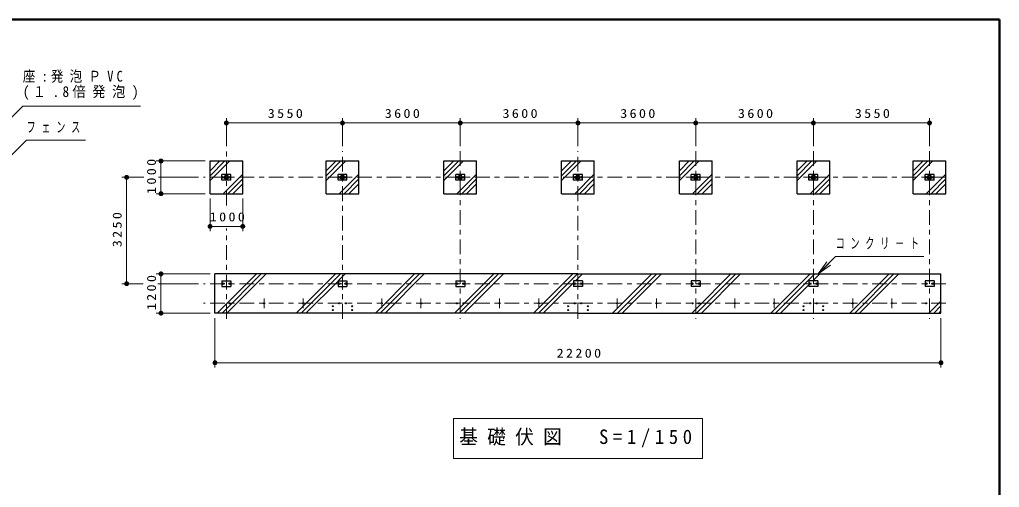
# Model space of a CAD drawing. Units: millimetres on the paper, scale 1:150. Extents: x -365 to 0, y -19 to 257.
# Drawn here: x -199.7 to 0, y 161.7 to 257 of the extents above; entities that cross this region are included whole.
import ezdxf

# ---------------------------------------------------------------- set-up
doc = ezdxf.new("R2010")
doc.units = ezdxf.units.MM
doc.linetypes.add('USER2', pattern=[6, 3, -1, 1, -1])
doc.layers.add('LY_1', color=7, linetype='Continuous', lineweight=25)
doc.layers.add('LY_2', color=7, linetype='Continuous', lineweight=13)
doc.styles.add('ＭＳ ゴシック', font='')
doc.styles.get('ＭＳ ゴシック').set_extended_font_data('MS Gothic')

# ---------------------------------------------------------------- blocks, each defined once
blk = doc.blocks.new('filled_dot')
at = {"color": 0, "linetype": 'Continuous', "lineweight": -2, "const_width": 1.25}
blk.add_lwpolyline([(-0.625, 0, 1), (0.625, 0, 1)], format="xyb", close=True, dxfattribs=at)

msp = doc.modelspace()

# ---------------------------------------------------------------- linework, layer by layer
at = {"layer": 'LY_1', "lineweight": 13}
for p, q in [((-157.577, 231.206), (-157.577, 236.944)), ((-157.577, 235.944), (-133.911, 235.944)), ((-133.911, 231.206), (-133.911, 236.944)), ((-133.911, 235.944), (-109.911, 235.944)), ((-109.911, 231.206), (-109.911, 236.944)), ((-109.911, 235.944), (-85.911, 235.944)), ((-85.911, 231.206), (-85.911, 236.944)), ((-85.911, 235.944), (-61.911, 235.944)), ((-61.911, 231.206), (-61.911, 236.944)), ((-61.911, 235.944), (-37.911, 235.944)), ((-37.911, 231.206), (-37.911, 236.944)), ((-37.911, 235.944), (-14.244, 235.944)), ((-14.244, 231.206), (-14.244, 236.944)), ((-161.911, 228.206), (-171.911, 228.206)), ((-170.911, 221.539), (-170.911, 228.206)), ((-160.911, 225.19), (-157.895, 228.206)), ((-160.911, 224.2), (-156.905, 228.206)), ((-160.911, 226.18), (-158.885, 228.206)), ((-137.244, 225.19), (-134.228, 228.206)), ((-137.244, 224.2), (-133.238, 228.206)), ((-137.244, 226.18), (-135.218, 228.206)), ((-113.244, 225.19), (-110.228, 228.206)), ((-113.244, 224.2), (-109.238, 228.206)), ((-113.244, 226.18), (-111.218, 228.206)), ((-89.244, 225.19), (-86.228, 228.206)), ((-89.244, 224.2), (-85.238, 228.206)), ((-89.244, 226.18), (-87.218, 228.206)), ((-65.244, 225.19), (-62.228, 228.206)), ((-65.244, 224.2), (-61.238, 228.206)), ((-65.244, 226.18), (-63.218, 228.206)), ((-41.244, 225.19), (-38.228, 228.206)), ((-41.244, 224.2), (-37.238, 228.206)), ((-41.244, 226.18), (-39.218, 228.206)), ((-17.577, 225.19), (-14.561, 228.206)), ((-17.577, 224.2), (-13.571, 228.206)), ((-17.577, 226.18), (-15.551, 228.206)), ((-174.404, 224.873), (-178.911, 224.873)), ((-177.911, 203.206), (-177.911, 224.873)), ((-163.253, 224.873), (-171.404, 224.873)), ((-154.244, 225.545), (-158.25, 221.539)), ((-157.244, 225.206), (-157.911, 224.539)), ((-157.244, 224.539), (-157.911, 225.206)), ((-154.244, 224.555), (-157.26, 221.539)), ((-130.577, 225.545), (-134.583, 221.539)), ((-133.577, 225.206), (-134.244, 224.539)), ((-133.577, 224.539), (-134.244, 225.206)), ((-130.577, 224.555), (-133.593, 221.539)), ((-106.577, 225.545), (-110.583, 221.539)), ((-109.577, 225.206), (-110.244, 224.539)), ((-109.577, 224.539), (-110.244, 225.206)), ((-106.577, 224.555), (-109.593, 221.539)), ((-82.577, 225.545), (-86.583, 221.539)), ((-85.577, 225.206), (-86.244, 224.539)), ((-85.577, 224.539), (-86.244, 225.206)), ((-82.577, 224.555), (-85.593, 221.539)), ((-58.577, 225.545), (-62.583, 221.539)), ((-61.577, 225.206), (-62.244, 224.539)), ((-61.577, 224.539), (-62.244, 225.206)), ((-58.577, 224.555), (-61.593, 221.539)), ((-34.577, 225.545), (-38.583, 221.539)), ((-37.577, 225.206), (-38.244, 224.539)), ((-37.577, 224.539), (-38.244, 225.206)), ((-34.577, 224.555), (-37.593, 221.539)), ((-10.91, 225.545), (-14.917, 221.539)), ((-13.911, 225.206), (-14.577, 224.539)), ((-13.911, 224.539), (-14.577, 225.206)), ((-10.91, 224.555), (-13.927, 221.539)), ((-154.244, 223.565), (-156.27, 221.539)), ((-130.577, 223.565), (-132.603, 221.539)), ((-106.577, 223.565), (-108.603, 221.539)), ((-82.577, 223.565), (-84.603, 221.539)), ((-58.577, 223.565), (-60.603, 221.539)), ((-34.577, 223.565), (-36.603, 221.539)), ((-10.91, 223.565), (-12.937, 221.539)), ((-161.911, 221.539), (-171.911, 221.539)), ((-160.911, 220.539), (-160.911, 213.873)), ((-154.244, 220.539), (-154.244, 213.873)), ((-154.244, 214.873), (-160.911, 214.873)), ((-36.919, 205.206), (-35.151, 207.681)), ((-36.919, 205.206), (-34.798, 207.327)), ((-34.444, 206.974), (-36.919, 205.206)), ((-160.911, 205.206), (-171.911, 205.206)), ((-170.911, 197.206), (-170.911, 205.206)), ((-159.459, 197.206), (-151.459, 205.206)), ((-158.469, 197.206), (-150.469, 205.206)), ((-157.479, 197.206), (-149.479, 205.206)), ((-143.337, 197.206), (-135.337, 205.206)), ((-142.347, 197.206), (-134.347, 205.206)), ((-141.357, 197.206), (-134.827, 203.735)), ((-134.773, 203.789), (-133.911, 204.652)), ((-133.911, 204.652), (-133.357, 205.206)), ((-127.215, 197.206), (-119.215, 205.206)), ((-126.225, 197.206), (-118.225, 205.206)), ((-125.235, 197.206), (-117.235, 205.206)), ((-109.911, 197.398), (-102.103, 205.206)), ((-109.911, 198.388), (-103.093, 205.206)), ((-109.113, 197.206), (-101.113, 205.206)), ((-94.971, 197.206), (-86.971, 205.206)), ((-93.981, 197.206), (-85.981, 205.206)), ((-86.407, 203.789), (-85.911, 204.286)), ((-85.911, 204.286), (-84.991, 205.206)), ((-78.849, 197.206), (-70.849, 205.206)), ((-77.859, 197.206), (-69.859, 205.206)), ((-76.869, 197.206), (-68.869, 205.206)), ((-61.911, 198.022), (-54.727, 205.206)), ((-61.737, 197.206), (-53.737, 205.206)), ((-60.747, 197.206), (-52.747, 205.206)), ((-46.605, 197.206), (-38.605, 205.206)), ((-45.615, 197.206), (-37.911, 204.91)), ((-38.041, 203.789), (-37.911, 203.92)), ((-37.911, 203.92), (-36.625, 205.206)), ((-37.911, 204.91), (-37.615, 205.206)), ((-30.482, 197.206), (-22.482, 205.206)), ((-29.493, 197.206), (-21.493, 205.206)), ((-28.503, 197.206), (-20.503, 205.206)), ((-174.547, 203.206), (-178.911, 203.206)), ((-163.253, 203.206), (-171.547, 203.206)), ((-92.991, 197.206), (-86.827, 203.369)), ((-44.625, 197.206), (-38.827, 203.003)), ((-111.093, 197.206), (-109.911, 198.388)), ((-62.727, 197.206), (-61.911, 198.022)), ((-14.36, 197.206), (-11.911, 199.656)), ((-13.37, 197.206), (-11.911, 198.666)), ((-160.911, 197.206), (-171.911, 197.206)), ((-159.911, 196.206), (-159.911, 186.106)), ((-110.103, 197.206), (-109.911, 197.398)), ((-12.381, 197.206), (-11.911, 197.676)), ((-11.911, 196.206), (-11.911, 186.106)), ((-11.911, 187.106), (-159.911, 187.106)), ((-111.311, 175.735), (-111.311, 167.601)), ((-60.511, 175.735), (-111.311, 175.735)), ((-60.511, 167.601), (-60.511, 175.735)), ((-111.311, 167.601), (-60.511, 167.601))]:
    msp.add_line(p, q, dxfattribs=at)
at = {"layer": 'LY_1', "color": 4, "linetype": 'USER2', "lineweight": 13}
for p, q in [((-157.577, 219.107), (-157.577, 230.206)), ((-133.911, 196.039), (-133.911, 230.206)), ((-109.911, 230.206), (-109.911, 196.039)), ((-85.911, 196.039), (-85.911, 230.206)), ((-61.911, 230.206), (-61.911, 196.039)), ((-37.911, 230.206), (-37.911, 196.039)), ((-14.244, 230.206), (-14.244, 196.039)), ((-85.911, 224.873), (-162.253, 224.873)), ((-85.911, 224.873), (-10.531, 224.873)), ((-157.577, 196.039), (-157.577, 214.449)), ((-85.911, 203.206), (-162.253, 203.206)), ((-85.911, 203.206), (-10.531, 203.206)), ((-85.911, 199.206), (-162.253, 199.206)), ((-85.911, 199.206), (-10.531, 199.206))]:
    msp.add_line(p, q, dxfattribs=at)
at = {"layer": 'LY_1'}
for p, q in [((-160.911, 221.539), (-160.911, 228.206)), ((-160.911, 228.206), (-154.244, 228.206)), ((-154.244, 221.539), (-154.244, 228.206)), ((-137.244, 221.539), (-137.244, 228.206)), ((-137.244, 228.206), (-130.577, 228.206)), ((-130.577, 221.539), (-130.577, 228.206)), ((-113.244, 221.539), (-113.244, 228.206)), ((-113.244, 228.206), (-106.577, 228.206)), ((-106.577, 221.539), (-106.577, 228.206)), ((-89.244, 221.539), (-89.244, 228.206)), ((-89.244, 228.206), (-82.577, 228.206)), ((-82.577, 221.539), (-82.577, 228.206)), ((-65.244, 221.539), (-65.244, 228.206)), ((-65.244, 228.206), (-58.577, 228.206)), ((-58.577, 221.539), (-58.577, 228.206)), ((-41.244, 221.539), (-41.244, 228.206)), ((-41.244, 228.206), (-34.577, 228.206)), ((-34.577, 221.539), (-34.577, 228.206)), ((-17.577, 221.539), (-17.577, 228.206)), ((-17.577, 228.206), (-10.91, 228.206)), ((-10.91, 221.539), (-10.91, 228.206)), ((-156.661, 225.456), (-158.494, 225.456)), ((-158.494, 224.289), (-158.494, 225.456)), ((-156.661, 224.289), (-158.494, 224.289)), ((-157.911, 224.539), (-157.911, 225.206)), ((-157.244, 225.206), (-157.911, 225.206)), ((-157.244, 224.539), (-157.911, 224.539)), ((-157.244, 224.539), (-157.244, 225.206)), ((-156.661, 224.289), (-156.661, 225.456)), ((-132.994, 225.456), (-134.827, 225.456)), ((-134.827, 224.289), (-134.827, 225.456)), ((-132.994, 224.289), (-134.827, 224.289)), ((-134.244, 224.539), (-134.244, 225.206)), ((-133.577, 225.206), (-134.244, 225.206)), ((-133.577, 224.539), (-134.244, 224.539)), ((-133.577, 224.539), (-133.577, 225.206)), ((-132.994, 224.289), (-132.994, 225.456)), ((-108.994, 225.456), (-110.827, 225.456)), ((-110.827, 224.289), (-110.827, 225.456)), ((-108.994, 224.289), (-110.827, 224.289)), ((-110.244, 224.539), (-110.244, 225.206)), ((-109.577, 225.206), (-110.244, 225.206)), ((-109.577, 224.539), (-110.244, 224.539)), ((-109.577, 224.539), (-109.577, 225.206)), ((-108.994, 224.289), (-108.994, 225.456)), ((-84.994, 225.456), (-86.827, 225.456)), ((-86.827, 224.289), (-86.827, 225.456)), ((-84.994, 224.289), (-86.827, 224.289)), ((-86.244, 224.539), (-86.244, 225.206)), ((-85.577, 225.206), (-86.244, 225.206)), ((-85.577, 224.539), (-86.244, 224.539)), ((-85.577, 224.539), (-85.577, 225.206)), ((-84.994, 224.289), (-84.994, 225.456)), ((-60.994, 225.456), (-62.827, 225.456)), ((-62.827, 224.289), (-62.827, 225.456)), ((-60.994, 224.289), (-62.827, 224.289)), ((-62.244, 224.539), (-62.244, 225.206)), ((-61.577, 225.206), (-62.244, 225.206)), ((-61.577, 224.539), (-62.244, 224.539)), ((-61.577, 224.539), (-61.577, 225.206)), ((-60.994, 224.289), (-60.994, 225.456)), ((-36.994, 225.456), (-38.827, 225.456)), ((-38.827, 224.289), (-38.827, 225.456)), ((-36.994, 224.289), (-38.827, 224.289)), ((-38.244, 224.539), (-38.244, 225.206)), ((-37.577, 225.206), (-38.244, 225.206)), ((-37.577, 224.539), (-38.244, 224.539)), ((-37.577, 224.539), (-37.577, 225.206)), ((-36.994, 224.289), (-36.994, 225.456)), ((-13.327, 225.456), (-15.161, 225.456)), ((-15.161, 224.289), (-15.161, 225.456)), ((-13.327, 224.289), (-15.161, 224.289)), ((-14.577, 224.539), (-14.577, 225.206)), ((-13.911, 225.206), (-14.577, 225.206)), ((-13.911, 224.539), (-14.577, 224.539)), ((-13.911, 224.539), (-13.911, 225.206)), ((-13.327, 224.289), (-13.327, 225.456)), ((-160.911, 221.539), (-154.244, 221.539)), ((-137.244, 221.539), (-130.577, 221.539)), ((-113.244, 221.539), (-106.577, 221.539)), ((-89.244, 221.539), (-82.577, 221.539)), ((-65.244, 221.539), (-58.577, 221.539)), ((-41.244, 221.539), (-34.577, 221.539)), ((-17.577, 221.539), (-10.91, 221.539)), ((-85.911, 205.206), (-159.911, 205.206)), ((-159.911, 197.206), (-159.911, 205.206)), ((-158.494, 203.789), (-158.494, 202.623)), ((-158.494, 203.789), (-156.661, 203.789)), ((-156.661, 203.789), (-156.661, 202.623)), ((-134.827, 203.789), (-132.994, 203.789)), ((-134.827, 203.789), (-134.827, 202.623)), ((-132.994, 203.789), (-132.994, 202.623)), ((-110.827, 203.789), (-110.827, 202.623)), ((-110.827, 203.789), (-108.994, 203.789)), ((-108.994, 203.789), (-108.994, 202.623)), ((-84.994, 203.789), (-86.827, 203.789)), ((-86.827, 203.789), (-86.827, 202.623)), ((-85.911, 205.206), (-11.911, 205.206)), ((-84.994, 203.789), (-84.994, 202.623)), ((-62.827, 203.789), (-62.827, 202.623)), ((-60.994, 203.789), (-62.827, 203.789)), ((-60.994, 203.789), (-60.994, 202.623)), ((-36.994, 203.789), (-38.827, 203.789)), ((-38.827, 203.789), (-38.827, 202.623)), ((-36.994, 203.789), (-36.994, 202.623)), ((-15.161, 203.789), (-15.161, 202.623)), ((-13.327, 203.789), (-15.161, 203.789)), ((-13.327, 203.789), (-13.327, 202.623)), ((-11.911, 197.206), (-11.911, 205.206)), ((-158.494, 202.623), (-156.661, 202.623)), ((-134.827, 202.623), (-132.994, 202.623)), ((-110.827, 202.623), (-108.994, 202.623)), ((-84.994, 202.623), (-86.827, 202.623)), ((-60.994, 202.623), (-62.827, 202.623)), ((-36.994, 202.623), (-38.827, 202.623)), ((-13.327, 202.623), (-15.161, 202.623)), ((-85.911, 197.206), (-159.911, 197.206)), ((-85.911, 197.206), (-11.911, 197.206))]:
    msp.add_line(p, q, dxfattribs=at)
at = {"layer": 'LY_1', "linetype": 'USER2', "lineweight": 13}
for p, q in [((-149.911, 200.206), (-149.911, 198.206)), ((-141.911, 200.206), (-141.911, 198.206)), ((-125.911, 200.206), (-125.911, 198.206)), ((-117.911, 200.206), (-117.911, 198.206)), ((-101.911, 200.206), (-101.911, 198.206)), ((-93.911, 200.206), (-93.911, 198.206)), ((-77.911, 200.206), (-77.911, 198.206)), ((-69.911, 200.206), (-69.911, 198.206)), ((-53.911, 200.206), (-53.911, 198.206)), ((-45.911, 200.206), (-45.911, 198.206)), ((-29.911, 200.206), (-29.911, 198.206)), ((-21.911, 200.206), (-21.911, 198.206))]:
    msp.add_line(p, q, dxfattribs=at)
at = {"layer": 'LY_1', "lineweight": 13}
for points in [[(-219.134, 219.338), (-199.079, 239.392), (-175.079, 239.392)], [(-206.753, 224.005), (-198.309, 232.447), (-186.309, 232.447)], [(-36.919, 205.206), (-33.386, 208.738), (-15.386, 208.738)]]:
    msp.add_lwpolyline(points, dxfattribs=at)
at = {"layer": 'LY_1'}
for centre, radius in [((-158.244, 224.873), 0.16), ((-156.911, 224.873), 0.16), ((-134.577, 224.873), 0.16), ((-133.244, 224.873), 0.16), ((-110.577, 224.873), 0.16), ((-109.244, 224.873), 0.16), ((-86.577, 224.873), 0.16), ((-85.244, 224.873), 0.16), ((-62.577, 224.873), 0.16), ((-61.244, 224.873), 0.16), ((-38.577, 224.873), 0.16), ((-37.244, 224.873), 0.16), ((-14.911, 224.873), 0.16), ((-13.577, 224.873), 0.16), ((-158.244, 203.206), 0.16), ((-156.911, 203.206), 0.16), ((-134.577, 203.206), 0.16), ((-133.244, 203.206), 0.16), ((-110.577, 203.206), 0.16), ((-109.244, 203.206), 0.16), ((-86.577, 203.206), 0.16), ((-85.244, 203.206), 0.16), ((-62.577, 203.206), 0.16), ((-61.244, 203.206), 0.16), ((-38.577, 203.206), 0.16), ((-37.244, 203.206), 0.16), ((-14.911, 203.206), 0.16), ((-13.577, 203.206), 0.16), ((-156.911, 199.206), 0.107), ((-149.911, 199.206), 0.107), ((-141.911, 199.206), 0.107), ((-135.911, 198.622), 0.1), ((-135.911, 197.822), 0.1), ((-134.577, 199.206), 0.107), ((-133.244, 199.206), 0.107), ((-131.911, 198.622), 0.1), ((-131.911, 197.822), 0.1), ((-125.911, 199.206), 0.107), ((-117.911, 199.206), 0.107), ((-110.577, 199.206), 0.107), ((-109.244, 199.206), 0.107), ((-101.911, 199.206), 0.107), ((-93.911, 199.206), 0.107), ((-87.911, 198.622), 0.1), ((-87.911, 197.822), 0.1), ((-86.577, 199.206), 0.107), ((-85.244, 199.206), 0.107), ((-83.911, 198.622), 0.1), ((-83.911, 197.822), 0.1), ((-77.911, 199.206), 0.107), ((-69.911, 199.206), 0.107), ((-62.577, 199.206), 0.107), ((-61.244, 199.206), 0.107), ((-53.911, 199.206), 0.107), ((-45.911, 199.206), 0.107), ((-39.911, 198.622), 0.1), ((-39.911, 197.822), 0.1), ((-38.577, 199.206), 0.107), ((-37.244, 199.206), 0.107), ((-35.911, 198.622), 0.1), ((-35.911, 197.822), 0.1), ((-29.911, 199.206), 0.107), ((-21.911, 199.206), 0.107), ((-14.911, 199.206), 0.107)]:
    msp.add_circle(centre, radius, dxfattribs=at)
at = {"layer": 'LY_2', "lineweight": 50}
for p, q in [((0, 257), (-365, 257)), ((0, 0), (0, 257))]:
    msp.add_line(p, q, dxfattribs=at)

# ---------------------------------------------------------------- block references
at = {"layer": 'LY_1', "lineweight": 13, "xscale": 0.4, "yscale": 0.4}
for p in [(-157.577, 235.944), (-133.911, 235.944), (-109.911, 235.944), (-85.911, 235.944), (-61.911, 235.944), (-37.911, 235.944), (-160.911, 214.873), (-159.911, 187.106)]:
    msp.add_blockref('filled_dot', p, dxfattribs=at)
for p, rotation in [((-133.911, 235.944), 180), ((-109.911, 235.944), 180), ((-85.911, 235.944), 180), ((-61.911, 235.944), 180), ((-37.911, 235.944), 180), ((-14.244, 235.944), 180), ((-170.911, 228.206), 270), ((-177.911, 224.873), 270), ((-170.911, 221.539), 90), ((-154.244, 214.873), 180), ((-170.911, 205.206), 270), ((-177.911, 203.206), 90), ((-170.911, 197.206), 90), ((-11.911, 187.106), 180)]:
    msp.add_blockref('filled_dot', p, dxfattribs=dict(at, rotation=rotation))

# ---------------------------------------------------------------- texts
at = {"layer": 'LY_1', "style": 'ＭＳ ゴシック'}
for s, insert, char_height, attachment_point in [('\\T1.5;\\W0.85;座:発泡ＰVC', (-199.079, 245.342), 2.199, 4), ('\\T1.5;\\W0.9;(１.8倍発泡)', (-199.079, 242.042), 2.199, 4), ('\\T1.33;\\W1.15;3550', (-145.335, 236.944), 1.833, 8), ('\\T1.33;\\W1.15;3600', (-121.483, 236.944), 1.833, 8), ('\\T1.33;\\W1.15;3600', (-97.483, 236.944), 1.833, 8), ('\\T1.33;\\W1.15;3600', (-73.483, 236.944), 1.833, 8), ('\\T1.33;\\W1.15;3600', (-49.483, 236.944), 1.833, 8), ('\\T1.33;\\W1.15;3550', (-25.668, 236.944), 1.833, 8), ('\\T1.64;\\W0.6;フェンス', (-198.309, 235.097), 2.199, 4), ('\\T1.33;\\W1.15;1000', (-157.156, 215.873), 1.833, 8), ('\\T1.64;\\W0.6;コンクリ－ト', (-33.386, 211.388), 2.199, 4), ('\\T1.33;\\W1.15;22200', (-85.49, 188.106), 1.833, 8), ('\\T1.5;\\W0.95;基礎伏図\u3000S=1/150', (-85.911, 171.668), 2.933, 5)]:
    msp.add_mtext(s, dxfattribs=dict(at, insert=insert, char_height=char_height, attachment_point=attachment_point))
at = {"layer": 'LY_1', "char_height": 1.833, "attachment_point": 8, "rotation": 90, "style": 'ＭＳ ゴシック'}
for s, insert in [('\\T1.33;\\W1.15;1000', (-171.911, 225.294)), ('\\T1.33;\\W1.15;3250', (-178.911, 214.448)), ('\\T1.33;\\W1.15;1200', (-171.911, 201.627))]:
    msp.add_mtext(s, dxfattribs=dict(at, insert=insert))

doc.saveas('drawing.dxf')
